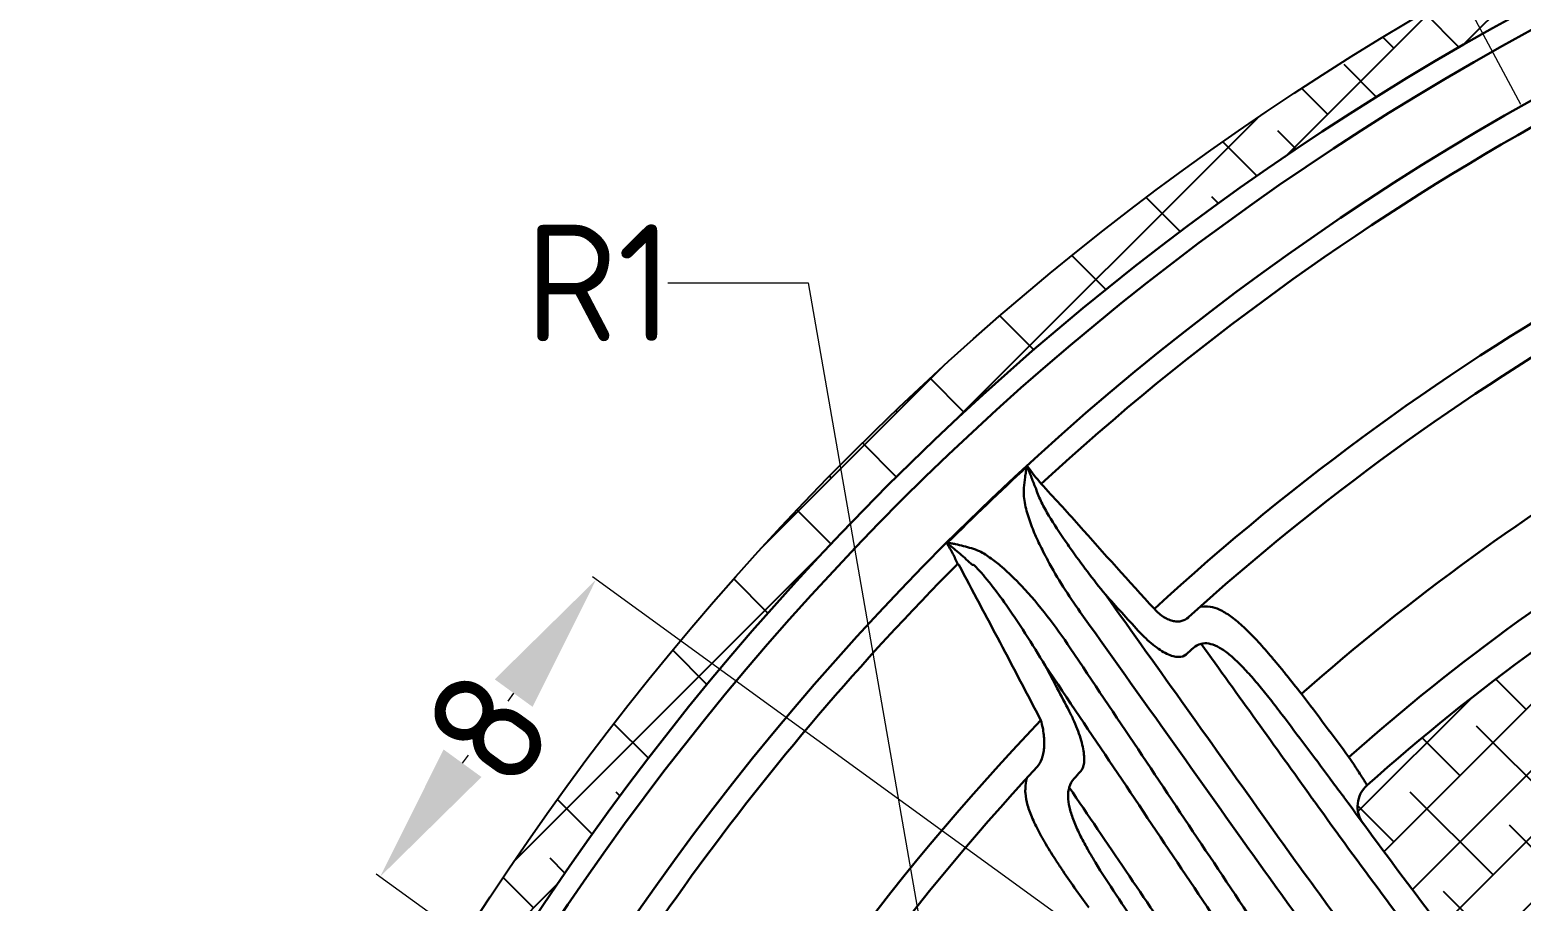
# Model space of a CAD drawing. Header units: inches. Extents: x 975 to 1816, y 133 to 420.
# Drawn here: x 1494.67 to 1526.54, y 309.15 to 327.78 of the extents above; entities that cross this region are included whole.
import ezdxf

# ---------------------------------------------------------------- set-up
doc = ezdxf.new("R2010")
doc.units = ezdxf.units.IN
doc.header["$MEASUREMENT"] = 0
doc.linetypes.add('CENTER', pattern=[2, 1.25, -0.25, 0.25, -0.25])
doc.layers.get('0').update_dxf_attribs({"lineweight": 30})
doc.layers.add('Center', color=1, linetype='CENTER', lineweight=18)
doc.layers.add('FORMAT', color=7, linetype='Continuous')
doc.styles.add('TCVN', font='tcvn+7284-2003r.ttf', dxfattribs={"height": 2.5})
doc.dimstyles.new('TCVN', dxfattribs={"dimtxt": 2.5, "dimasz": 3, "dimexe": 0.1, "dimexo": 0.0625, "dimgap": 0.09, "dimtad": 0, "dimtoh": 1, "dimdec": 0, "dimzin": 0, "dimdsep": 46, "dimtxsty": 'TCVN', "dimcen": 0.09, "dimclrd": 2, "dimclre": 2, "dimclrt": 1, "dimadec": 0, "dimazin": 0, "dimtfac": 1, "dimtdec": 0, "dimtofl": 0, "dimtmove": 0, "dimatfit": 3, "dimfxl": 1, "dimtolj": 1, "dimtzin": 0, "dimlwd": 18, "dimlwe": 18, "dimarcsym": 0})

# ---------------------------------------------------------------- blocks, each defined once
blk = doc.blocks.new('*D74')
at = {"layer": 'Center', "color": 2, "linetype": 'Continuous', "lineweight": 18, "transparency": 16777216}
for p, q in [((1611.12, 353.394), (1591.198, 326.267)), ((1614.12, 353.394), (1611.12, 353.394))]:
    blk.add_line(p, q, dxfattribs=at)
at = {"layer": 'Center', "color": 2, "lineweight": 18, "transparency": 16777216}
for p, q in [((1554.506, 276.426), (1554.686, 276.426)), ((1554.596, 276.336), (1554.596, 276.516))]:
    blk.add_line(p, q, dxfattribs=at)
at = {"layer": 'Center', "color": 2, "transparency": 16777216}
blk.add_solid([(1590.795, 326.563), (1591.601, 325.971), (1589.422, 323.849)], dxfattribs=at)
at = {"layer": 'Defpoints', "color": 0, "transparency": 16777216}
for p in [(1589.422, 323.849), (1519.769, 229.002)]:
    blk.add_point(p, dxfattribs=at)
at = {"layer": 'Center', "color": 1, "transparency": 16777216, "insert": (1617.21, 353.394), "char_height": 2.5, "attachment_point": 5, "style": 'TCVN'}
blk.add_mtext('\\A1;∅118', dxfattribs=at)
blk = doc.blocks.new('*D77')
at = {"layer": 'Center', "color": 2, "linetype": 'Continuous', "lineweight": 18, "transparency": 16777216}
for p, q in [((1526.16, 338.289), (1528.805, 339.704)), ((1528.63, 327.309), (1523.467, 336.963)), ((1526.531, 326.187), (1521.368, 335.841)), ((1518.77, 334.338), (1516.125, 332.923))]:
    blk.add_line(p, q, dxfattribs=at)
at = {"layer": 'Center', "color": 2, "transparency": 16777216}
for points in [[(1525.924, 338.73), (1526.395, 337.849), (1523.514, 336.875)], [(1518.534, 334.779), (1519.006, 333.897), (1521.416, 335.752)]]:
    blk.add_solid(points, dxfattribs=at)
at = {"layer": 'Defpoints', "color": 0, "transparency": 16777216}
for p in [(1523.514, 336.875), (1528.659, 327.254), (1526.561, 326.132)]:
    blk.add_point(p, dxfattribs=at)
at = {"layer": 'Center', "color": 1, "transparency": 16777216, "insert": (1522.465, 336.314), "char_height": 2.5, "attachment_point": 5, "rotation": 28.1379, "style": 'TCVN'}
blk.add_mtext('\\A1;2', dxfattribs=at)
blk = doc.blocks.new('*D80')
at = {"layer": 'Center', "color": 2, "linetype": 'Continuous', "lineweight": 18, "transparency": 16777216}
for p, q in [((1519.041, 307.112), (1506.689, 316.087)), ((1505.006, 313.601), (1504.881, 313.429)), ((1503.916, 312.1), (1504.041, 312.272)), ((1514.424, 300.758), (1502.072, 309.732))]:
    blk.add_line(p, q, dxfattribs=at)
at = {"layer": 'Center', "color": 2, "transparency": 16777216}
for points in [[(1504.602, 313.895), (1505.411, 313.307), (1506.77, 316.028)], [(1503.511, 312.394), (1504.32, 311.806), (1502.153, 309.673)]]:
    blk.add_solid(points, dxfattribs=at)
at = {"layer": 'Defpoints', "color": 0, "transparency": 16777216}
for p in [(1502.153, 309.673), (1519.091, 307.076), (1514.474, 300.721)]:
    blk.add_point(p, dxfattribs=at)
at = {"layer": 'Center', "color": 1, "transparency": 16777216, "insert": (1504.461, 312.851), "char_height": 2.5, "attachment_point": 5, "rotation": 54, "style": 'TCVN'}
blk.add_mtext('\\A1;8', dxfattribs=at)
blk = doc.blocks.new('*D82')
at = {"layer": 'Center', "color": 2, "linetype": 'Continuous', "lineweight": 18, "transparency": 16777216}
for p, q in [((1508.301, 322.375), (1511.301, 322.375)), ((1511.301, 322.375), (1514.423, 304.493))]:
    blk.add_line(p, q, dxfattribs=at)
at = {"layer": 'Center', "color": 2, "lineweight": 18, "transparency": 16777216}
for p, q in [((1514.953, 300.937), (1515.133, 300.937)), ((1515.043, 300.847), (1515.043, 301.027))]:
    blk.add_line(p, q, dxfattribs=at)
at = {"layer": 'Center', "color": 2, "linetype": 'Continuous', "lineweight": 18, "transparency": 16777216}
blk.add_arc((1515.043, 300.937), 0.609, 90.4948, 142.3321, dxfattribs=at)
at = {"layer": 'Center', "color": 2, "transparency": 16777216}
blk.add_solid([(1514.915, 304.579), (1513.93, 304.407), (1514.939, 301.537)], dxfattribs=at)
at = {"layer": 'Defpoints', "color": 0, "transparency": 16777216}
for p in [(1514.939, 301.537), (1515.043, 300.937)]:
    blk.add_point(p, dxfattribs=at)
at = {"layer": 'Center', "color": 1, "transparency": 16777216, "insert": (1506.836, 322.375), "char_height": 2.5, "attachment_point": 5, "style": 'TCVN'}
blk.add_mtext('\\A1;R1', dxfattribs=at)

msp = doc.modelspace()

# ---------------------------------------------------------------- hatches: boundary and pattern name
at = {"layer": 'FORMAT'}
h = msp.add_hatch(dxfattribs=at)
h.set_pattern_fill('ANSI38', color=3, scale=8)
h.paths.add_polyline_path([(1554.596, 336.264, 0.414214), (1494.668, 276.336, 0.414214), (1554.596, 216.408), (1554.596, 217.588, -0.414214), (1495.758, 276.426, -0.414214), (1554.596, 335.264)])
h.paths.add_polyline_path([(1554.596, 336.264), (1554.596, 335.264, -0.414214), (1613.434, 276.426, -0.414214), (1554.596, 217.588), (1554.596, 216.408, 0.414214), (1614.524, 276.336, 0.414214)])
h.paths.add_polyline_path([(1560.855, 334.334), (1566.535, 333.435), (1567.473, 339.362), (1561.793, 340.261)], flags=9)
h = msp.add_hatch(dxfattribs=at)
h.set_pattern_fill('ANSI38', color=3, scale=8)
edge = h.paths.add_edge_path()
edge.add_spline(control_points=[(1534.089, 313.39), (1535.018, 312.022), (1535.929, 310.635), (1537.267, 308.524), (1537.709, 307.816), (1538.583, 306.389), (1539.015, 305.671), (1540.298, 303.503), (1541.127, 302.047), (1542.336, 299.85), (1542.732, 299.116), (1543.492, 297.682), (1543.855, 296.982), (1544.214, 296.282)], knot_values=[0.006824, 0.006824, 0.006824, 0.006824, 0.256824, 0.256824, 0.381824, 0.381824, 0.506824, 0.506824, 0.756824, 0.756824, 0.881824, 0.881824, 1, 1, 1, 1], degree=3, periodic=0)
edge.add_spline(control_points=[(1534.089, 313.39), (1533.28, 314.583), (1532.45, 315.771), (1531.602, 316.951)], knot_values=[0, 0, 0, 0, 0.887831, 0.887831, 0.887831, 0.887831], degree=3, periodic=0)
edge.add_arc((1531.108, 316.595), 0.609, 35.8207, 120.3155)
edge.add_arc((1554.596, 276.426), 47.141, 120.3155, 131.6845)
edge.add_arc((1523.651, 311.176), 0.609, 131.6845, 216.9143)
edge.add_spline(control_points=[(1525.777, 307.351), (1524.892, 308.49), (1524.019, 309.646), (1523.159, 310.817)], knot_values=[0.112169, 0.112169, 0.112169, 0.112169, 1, 1, 1, 1], degree=3, periodic=0)
edge.add_spline(control_points=[(1525.777, 307.351), (1526.791, 306.045), (1527.83, 304.749), (1529.424, 302.824), (1529.961, 302.185), (1531.048, 300.913), (1531.597, 300.279), (1533.264, 298.39), (1534.391, 297.151), (1536.643, 294.752), (1537.766, 293.592), (1538.905, 292.451)], knot_values=[0, 0, 0, 0, 0.25, 0.25, 0.375, 0.375, 0.5, 0.5, 0.75, 0.75, 0.992108, 0.992108, 0.992108, 0.992108], degree=3, periodic=0)
edge.add_arc((1554.506, 276.426), 22.365, 117.3996, 134.2318, ccw=False)
h.paths.add_polyline_path([(1537.244, 292.449), (1542.494, 292.449), (1542.494, 298.449), (1537.244, 298.449)], flags=9)

# ---------------------------------------------------------------- linework, layer by layer
for radius in [58.838, 58.403, 57.085]:
    msp.add_circle((1554.596, 276.426), radius)
for centre, radius, start, end in [((1554.596, 276.426), 56.593, 119.3911, 132.6089), ((1554.596, 276.426), 52.986, 119.3537, 132.6463), ((1554.596, 276.426), 52.362, 119.8082, 132.1918), ((1554.596, 276.426), 49.533, 120.6056, 131.3944), ((1554.596, 276.426), 57.068, 132.5832, 134.9555), ((1554.596, 276.426), 47.848, 120.4483, 131.5517), ((1554.596, 276.426), 47.141, 120.3155, 131.6845), ((1554.596, 276.426), 56.593, 135.1187, 152.8813), ((1554.596, 276.426), 52.986, 136.3216, 151.6784), ((1554.596, 276.426), 52.362, 137.1691, 150.8309), ((1523.651, 311.176), 0.609, 131.6845, 216.2881)]:
    msp.add_arc(centre, radius, start, end)
for points, knots in [([(1515.911, 317.988), (1515.917, 318.065), (1515.926, 318.142), (1515.942, 318.256), (1515.949, 318.294), (1515.959, 318.351), (1515.962, 318.37), (1515.968, 318.398), (1515.97, 318.407), (1515.974, 318.426), (1515.977, 318.435), (1515.98, 318.444)], [0, 0, 0, 0, 0.5, 0.5, 0.75, 0.75, 0.875, 0.875, 0.9375, 0.9375, 1, 1, 1, 1]), ([(1515.98, 318.444), (1515.982, 318.446), (1515.984, 318.447), (1515.986, 318.448), (1515.988, 318.449), (1515.99, 318.449), (1515.992, 318.449)], [0, 0, 0, 0, 0.00003456001, 0.00003456001, 0.00003456001, 0.00006825341, 0.00006825341, 0.00006825341, 0.00006825341]), ([(1515.992, 318.449), (1515.992, 318.448), (1515.992, 318.447), (1515.992, 318.444), (1515.992, 318.443), (1515.993, 318.439), (1515.993, 318.436), (1515.996, 318.428), (1515.997, 318.423), (1516.002, 318.408), (1516.006, 318.398), (1516.016, 318.367), (1516.023, 318.347), (1516.045, 318.286), (1516.06, 318.246), (1516.106, 318.126), (1516.138, 318.047), (1516.171, 317.969)], [0, 0, 0, 0, 0.007812, 0.007812, 0.015625, 0.015625, 0.03125, 0.03125, 0.0625, 0.0625, 0.125, 0.125, 0.25, 0.25, 0.5, 0.5, 1, 1, 1, 1]), ([(1516.327, 316.62), (1516.272, 316.728), (1516.219, 316.836), (1516.121, 317.056), (1516.076, 317.168), (1515.997, 317.397), (1515.964, 317.512), (1515.928, 317.688), (1515.919, 317.747), (1515.908, 317.867), (1515.906, 317.927), (1515.911, 317.988)], [0, 0, 0, 0, 0.25, 0.25, 0.5, 0.5, 0.75, 0.75, 0.875, 0.875, 1, 1, 1, 1]), ([(1516.171, 317.969), (1516.185, 317.917), (1516.204, 317.867), (1516.245, 317.769), (1516.267, 317.721), (1516.338, 317.578), (1516.39, 317.485), (1516.553, 317.211), (1516.671, 317.033), (1516.792, 316.859)], [0, 0, 0, 0, 0.125, 0.125, 0.25, 0.25, 0.5, 0.5, 1, 1, 1, 1]), ([(1514.274, 316.81), (1514.273, 316.809), (1514.272, 316.807), (1514.271, 316.806), (1514.27, 316.804), (1514.27, 316.802), (1514.27, 316.799)], [0, 0, 0, 0, 0.0000252961, 0.0000252961, 0.0000252961, 0.00005828994, 0.00005828994, 0.00005828994, 0.00005828994]), ([(1514.808, 316.34), (1514.724, 316.421), (1514.637, 316.501), (1514.503, 316.618), (1514.458, 316.656), (1514.389, 316.713), (1514.366, 316.732), (1514.331, 316.76), (1514.319, 316.769), (1514.301, 316.783), (1514.295, 316.787), (1514.286, 316.794), (1514.283, 316.796), (1514.278, 316.799), (1514.277, 316.8), (1514.273, 316.801), (1514.271, 316.801), (1514.27, 316.799)], [0, 0, 0, 0, 0.5, 0.5, 0.75, 0.75, 0.875, 0.875, 0.9375, 0.9375, 0.96875, 0.96875, 0.984375, 0.984375, 0.992188, 0.992188, 1, 1, 1, 1]), ([(1514.496, 316.36), (1514.463, 316.434), (1514.429, 316.508), (1514.353, 316.654), (1514.313, 316.728), (1514.27, 316.799)], [0, 0, 0, 0, 0.5, 0.5, 1, 1, 1, 1]), ([(1514.274, 316.81), (1514.281, 316.811), (1514.289, 316.811), (1514.303, 316.809), (1514.311, 316.808), (1514.333, 316.805), (1514.347, 316.803), (1514.391, 316.796), (1514.42, 316.79), (1514.507, 316.773), (1514.565, 316.76), (1514.737, 316.716), (1514.85, 316.68), (1514.96, 316.637)], [0, 0, 0, 0, 0.03125, 0.03125, 0.0625, 0.0625, 0.125, 0.125, 0.25, 0.25, 0.5, 0.5, 1, 1, 1, 1]), ([(1514.96, 316.637), (1515.047, 316.592), (1515.13, 316.539), (1515.29, 316.425), (1515.366, 316.364), (1515.587, 316.173), (1515.726, 316.036), (1515.86, 315.893)], [0, 0, 0, 0, 0.25, 0.25, 0.5, 0.5, 1, 1, 1, 1]), ([(1514.52, 316.346), (1514.514, 316.349), (1514.508, 316.352), (1514.502, 316.356), (1514.5, 316.357), (1514.498, 316.358), (1514.496, 316.36)], [0, 0, 0, 0, 0.0001038946, 0.0001038946, 0.0001038946, 0.0001448338, 0.0001448338, 0.0001448338, 0.0001448338]), ([(1516.275, 313.018), (1515.986, 313.574), (1515.694, 314.13), (1515.108, 315.239), (1514.813, 315.792), (1514.52, 316.346)], [0, 0, 0, 0, 0.5, 0.5, 1, 1, 1, 1]), ([(1514.831, 316.352), (1514.83, 316.35), (1514.828, 316.348), (1514.826, 316.346), (1514.824, 316.344), (1514.822, 316.343), (1514.819, 316.342), (1514.816, 316.341), (1514.812, 316.34), (1514.808, 316.34)], [0, 0, 0, 0, 0.0000422428, 0.0000422428, 0.0000422428, 0.000084418, 0.000084418, 0.000084418, 0.0001407012, 0.0001407012, 0.0001407012, 0.0001407012]), ([(1515.489, 315.546), (1515.388, 315.688), (1515.284, 315.827), (1515.122, 316.03), (1515.067, 316.097), (1514.952, 316.228), (1514.893, 316.292), (1514.831, 316.352)], [0, 0, 0, 0, 0.5, 0.5, 0.75, 0.75, 1, 1, 1, 1]), ([(1517.116, 315.332), (1516.99, 315.51), (1516.868, 315.69), (1516.636, 316.058), (1516.526, 316.246), (1516.423, 316.438)], [0, 0, 0, 0, 0.5, 0.5, 1, 1, 1, 1]), ([(1515.86, 315.893), (1516.054, 315.687), (1516.235, 315.471), (1516.581, 315.026), (1516.745, 314.796), (1516.903, 314.562)], [0, 0, 0, 0, 0.5, 0.5, 1, 1, 1, 1]), ([(1516.367, 314.19), (1516.229, 314.421), (1516.087, 314.651), (1515.795, 315.103), (1515.645, 315.327), (1515.489, 315.546)], [0, 0, 0, 0, 0.5, 0.5, 1, 1, 1, 1]), ([(1518.7, 315.399), (1518.732, 315.363), (1518.766, 315.33), (1518.835, 315.272), (1518.87, 315.246), (1518.94, 315.203), (1518.975, 315.185), (1519.043, 315.157), (1519.076, 315.147), (1519.141, 315.134), (1519.172, 315.131), (1519.232, 315.132), (1519.261, 315.136), (1519.342, 315.158), (1519.388, 315.184), (1519.429, 315.22)], [0, 0, 0, 0, 0.125, 0.125, 0.25, 0.25, 0.375, 0.375, 0.5, 0.5, 0.625, 0.625, 0.75, 0.75, 1, 1, 1, 1]), ([(1519.675, 315.442), (1519.816, 315.455), (1519.877, 315.453), (1520.007, 315.424), (1520.077, 315.397), (1520.189, 315.336), (1520.228, 315.313), (1520.306, 315.261), (1520.346, 315.232), (1520.469, 315.137), (1520.554, 315.062), (1520.689, 314.934), (1520.735, 314.888), (1520.828, 314.793), (1520.875, 314.743), (1521.017, 314.588), (1521.115, 314.477), (1521.266, 314.299), (1521.318, 314.238), (1521.421, 314.113), (1521.473, 314.049), (1521.63, 313.855), (1521.735, 313.722), (1521.843, 313.584)], [0, 0, 0, 0, 0.125, 0.125, 0.25, 0.25, 0.3125, 0.3125, 0.375, 0.375, 0.5, 0.5, 0.5625, 0.5625, 0.625, 0.625, 0.75, 0.75, 0.8125, 0.8125, 0.875, 0.875, 1, 1, 1, 1]), ([(1519.38, 314.428), (1519.337, 314.39), (1519.281, 314.371), (1519.177, 314.374), (1519.139, 314.38), (1519.058, 314.402), (1519.015, 314.419), (1518.923, 314.463), (1518.875, 314.49), (1518.777, 314.554), (1518.726, 314.591), (1518.621, 314.675), (1518.568, 314.722), (1518.462, 314.822), (1518.408, 314.877), (1518.355, 314.935)], [0, 0, 0, 0, 0.25, 0.25, 0.375, 0.375, 0.5, 0.5, 0.625, 0.625, 0.75, 0.75, 0.875, 0.875, 1, 1, 1, 1]), ([(1521.429, 313.139), (1521.345, 313.251), (1521.261, 313.359), (1521.137, 313.517), (1521.095, 313.569), (1521.013, 313.671), (1520.972, 313.721), (1520.85, 313.867), (1520.771, 313.959), (1520.654, 314.087), (1520.615, 314.128), (1520.539, 314.207), (1520.501, 314.245), (1520.389, 314.352), (1520.317, 314.415), (1520.178, 314.52), (1520.111, 314.564), (1519.917, 314.661), (1519.803, 314.681), (1519.7, 314.655)], [0, 0, 0, 0, 0.125, 0.125, 0.1875, 0.1875, 0.25, 0.25, 0.375, 0.375, 0.4375, 0.4375, 0.5, 0.5, 0.625, 0.625, 0.75, 0.75, 1, 1, 1, 1]), ([(1516.903, 314.562), (1517.87, 313.119), (1518.835, 311.678), (1520.754, 308.798), (1521.706, 307.363), (1522.652, 305.932)], [0, 0, 0, 0, 0.5, 0.5, 1, 1, 1, 1]), ([(1522.166, 305.516), (1521.212, 306.954), (1520.25, 308.396), (1518.315, 311.291), (1517.342, 312.739), (1516.367, 314.19)], [0, 0, 0, 0, 0.5, 0.5, 1, 1, 1, 1]), ([(1516.196, 312.023), (1516.237, 312.067), (1516.269, 312.125), (1516.306, 312.228), (1516.316, 312.266), (1516.332, 312.344), (1516.338, 312.385), (1516.345, 312.471), (1516.346, 312.517), (1516.345, 312.61), (1516.342, 312.658), (1516.326, 312.807), (1516.306, 312.911), (1516.275, 313.018)], [0, 0, 0, 0, 0.25, 0.25, 0.375, 0.375, 0.5, 0.5, 0.625, 0.625, 0.75, 0.75, 1, 1, 1, 1]), ([(1516.879, 313.214), (1516.918, 313.14), (1516.953, 313.067), (1517.017, 312.924), (1517.046, 312.854), (1517.096, 312.719), (1517.117, 312.653), (1517.153, 312.527), (1517.167, 312.466), (1517.189, 312.353), (1517.195, 312.299), (1517.2, 312.225), (1517.201, 312.201), (1517.2, 312.155), (1517.199, 312.133), (1517.187, 312.03), (1517.163, 311.966), (1517.123, 311.923)], [0, 0, 0, 0, 0.125, 0.125, 0.25, 0.25, 0.375, 0.375, 0.5, 0.5, 0.625, 0.625, 0.6875, 0.6875, 0.75, 0.75, 1, 1, 1, 1]), ([(1517.296, 309.018), (1517.192, 309.161), (1517.091, 309.301), (1516.897, 309.577), (1516.804, 309.711), (1516.671, 309.91), (1516.628, 309.976), (1516.544, 310.105), (1516.505, 310.168), (1516.39, 310.354), (1516.321, 310.472), (1516.228, 310.643), (1516.199, 310.699), (1516.145, 310.808), (1516.12, 310.862), (1516.053, 311.017), (1516.018, 311.113), (1515.966, 311.294), (1515.95, 311.379), (1515.938, 311.536), (1515.943, 311.607), (1515.974, 311.782)], [0, 0, 0, 0, 0.125, 0.125, 0.25, 0.25, 0.3125, 0.3125, 0.375, 0.375, 0.5, 0.5, 0.5625, 0.5625, 0.625, 0.625, 0.75, 0.75, 0.875, 0.875, 1, 1, 1, 1]), ([(1523.071, 311.907), (1523.098, 311.864), (1523.123, 311.825), (1523.166, 311.756), (1523.185, 311.728), (1523.215, 311.68), (1523.226, 311.662), (1523.242, 311.637), (1523.246, 311.631), (1523.246, 311.631)], [0, 0, 0, 0, 0.25, 0.25, 0.5, 0.5, 0.75, 0.75, 1, 1, 1, 1]), ([(1516.879, 311.584), (1516.863, 311.525), (1516.855, 311.46), (1516.857, 311.318), (1516.867, 311.242), (1516.904, 311.08), (1516.93, 310.995), (1516.981, 310.858), (1517, 310.811), (1517.042, 310.715), (1517.064, 310.666), (1517.135, 310.518), (1517.189, 310.415), (1517.277, 310.256), (1517.308, 310.202), (1517.372, 310.092), (1517.406, 310.036), (1517.576, 309.755), (1517.726, 309.524), (1517.884, 309.284)], [0, 0, 0, 0, 0.125, 0.125, 0.25, 0.25, 0.375, 0.375, 0.4375, 0.4375, 0.5, 0.5, 0.625, 0.625, 0.6875, 0.6875, 0.75, 0.75, 1, 1, 1, 1]), ([(1516.879, 311.584), (1517.284, 310.989), (1517.688, 310.393), (1518.495, 309.203), (1518.898, 308.609), (1519.702, 307.422), (1520.104, 306.829), (1520.905, 305.644), (1521.305, 305.052), (1521.704, 304.462)], [0, 0, 0, 0, 0.25, 0.25, 0.5, 0.5, 0.75, 0.75, 1, 1, 1, 1]), ([(1522.141, 311.256), (1522.141, 311.256), (1522.141, 311.256), (1522.141, 311.256), (1522.116, 311.29), (1522.092, 311.323), (1522.068, 311.357)], [-0.000000261, -0.000000261, -0.000000261, -0.000000261, 0, 0, 0, 0.000626446, 0.000626446, 0.000626446, 0.000626446])]:
    msp.add_open_spline(points, degree=3, knots=knots)
for points in [[(1515.992, 318.449), (1516.082, 318.317), (1516.18, 318.192), (1516.283, 318.078)], [(1516.283, 318.078), (1516.55, 317.783), (1516.817, 317.488), (1517.084, 317.193)], [(1517.084, 317.193), (1517.618, 316.591), (1518.157, 315.993), (1518.7, 315.399)], [(1516.792, 316.859), (1516.792, 316.859), (1516.792, 316.859), (1516.793, 316.859)], [(1516.793, 316.859), (1516.829, 316.805), (1516.866, 316.752), (1516.903, 316.699)], [(1516.423, 316.438), (1516.39, 316.498), (1516.358, 316.559), (1516.327, 316.62)], [(1516.903, 316.699), (1517.141, 316.36), (1517.393, 316.031), (1517.653, 315.708)], [(1517.653, 315.708), (1518.81, 314.088), (1519.964, 312.469), (1521.112, 310.854)], [(1518.355, 314.935), (1518.12, 315.192), (1517.886, 315.45), (1517.653, 315.708)], [(1520.548, 310.506), (1519.409, 312.112), (1518.264, 313.722), (1517.116, 315.332)], [(1519.7, 314.655), (1519.636, 314.638), (1519.58, 314.609), (1519.534, 314.567)], [(1522.068, 311.357), (1521.281, 312.454), (1520.491, 313.554), (1519.7, 314.655)], [(1519.534, 314.567), (1519.482, 314.521), (1519.431, 314.475), (1519.38, 314.428)], [(1516.367, 314.19), (1516.538, 313.865), (1516.709, 313.539), (1516.879, 313.214)], [(1521.843, 313.584), (1522.184, 313.135), (1522.522, 312.685), (1522.858, 312.233)], [(1522.443, 311.788), (1522.107, 312.241), (1521.769, 312.691), (1521.429, 313.139)], [(1522.858, 312.233), (1522.902, 312.166), (1522.944, 312.103), (1522.984, 312.043)], [(1522.984, 312.043), (1522.998, 312.02), (1523.013, 311.998), (1523.026, 311.977)], [(1516.984, 311.774), (1516.939, 311.725), (1516.904, 311.662), (1516.879, 311.584)], [(1517.123, 311.923), (1517.077, 311.874), (1517.03, 311.824), (1516.984, 311.774)], [(1522.672, 311.48), (1522.599, 311.579), (1522.522, 311.681), (1522.443, 311.788)], [(1523.026, 311.977), (1523.042, 311.953), (1523.057, 311.93), (1523.071, 311.907)], [(1522.751, 311.374), (1522.726, 311.409), (1522.699, 311.444), (1522.672, 311.48)], [(1525.022, 307.373), (1524.046, 308.646), (1523.085, 309.941), (1522.141, 311.256)], [(1522.834, 311.262), (1522.807, 311.298), (1522.78, 311.335), (1522.751, 311.374)], [(1522.834, 311.262), (1523.799, 309.938), (1524.781, 308.633), (1525.777, 307.351)], [(1521.112, 310.854), (1522.021, 309.575), (1522.947, 308.315), (1523.886, 307.077)], [(1523.311, 306.731), (1522.375, 307.969), (1521.453, 309.228), (1520.548, 310.506)], [(1517.884, 309.284), (1518.206, 308.8), (1518.53, 308.318), (1518.857, 307.838)]]:
    msp.add_open_spline(points, degree=3)
msp.add_circle((1554.596, 276.336), 59.928, dxfattribs=at)

# ---------------------------------------------------------------- dimensions: what is measured, and where the dimension line sits
at = {"layer": 'Center'}
dim = msp.add_diameter_dim_2p(p1=(1519.769, 229.002), p2=(1589.422, 323.849), dimstyle='TCVN', dxfattribs=at)
dim.commit()
dim.dimension.update_dxf_attribs({"geometry": '*D74', "text_midpoint": (1617.21, 353.394), "dimtype": 163})
for p1, p2, distance, picture, middle in [((1526.561, 326.132), (1528.659, 327.254), 10.91, '*D77', (1522.465, 336.314)), ((1519.091, 307.076), (1514.474, 300.721), -15.23, '*D80', (1504.461, 312.851))]:
    dim = msp.add_aligned_dim(p1=p1, p2=p2, distance=distance, dimstyle='TCVN', dxfattribs=at)
    dim.commit()
    dim.dimension.update_dxf_attribs({"geometry": picture, "text_midpoint": middle})
dim = msp.add_radius_dim(center=(1515.043, 300.937), mpoint=(1514.939, 301.537), dimstyle='TCVN', dxfattribs=at)
dim.commit()
dim.dimension.update_dxf_attribs({"geometry": '*D82', "text_midpoint": (1506.836, 322.375), "dimtype": 164})

doc.saveas('drawing.dxf')
